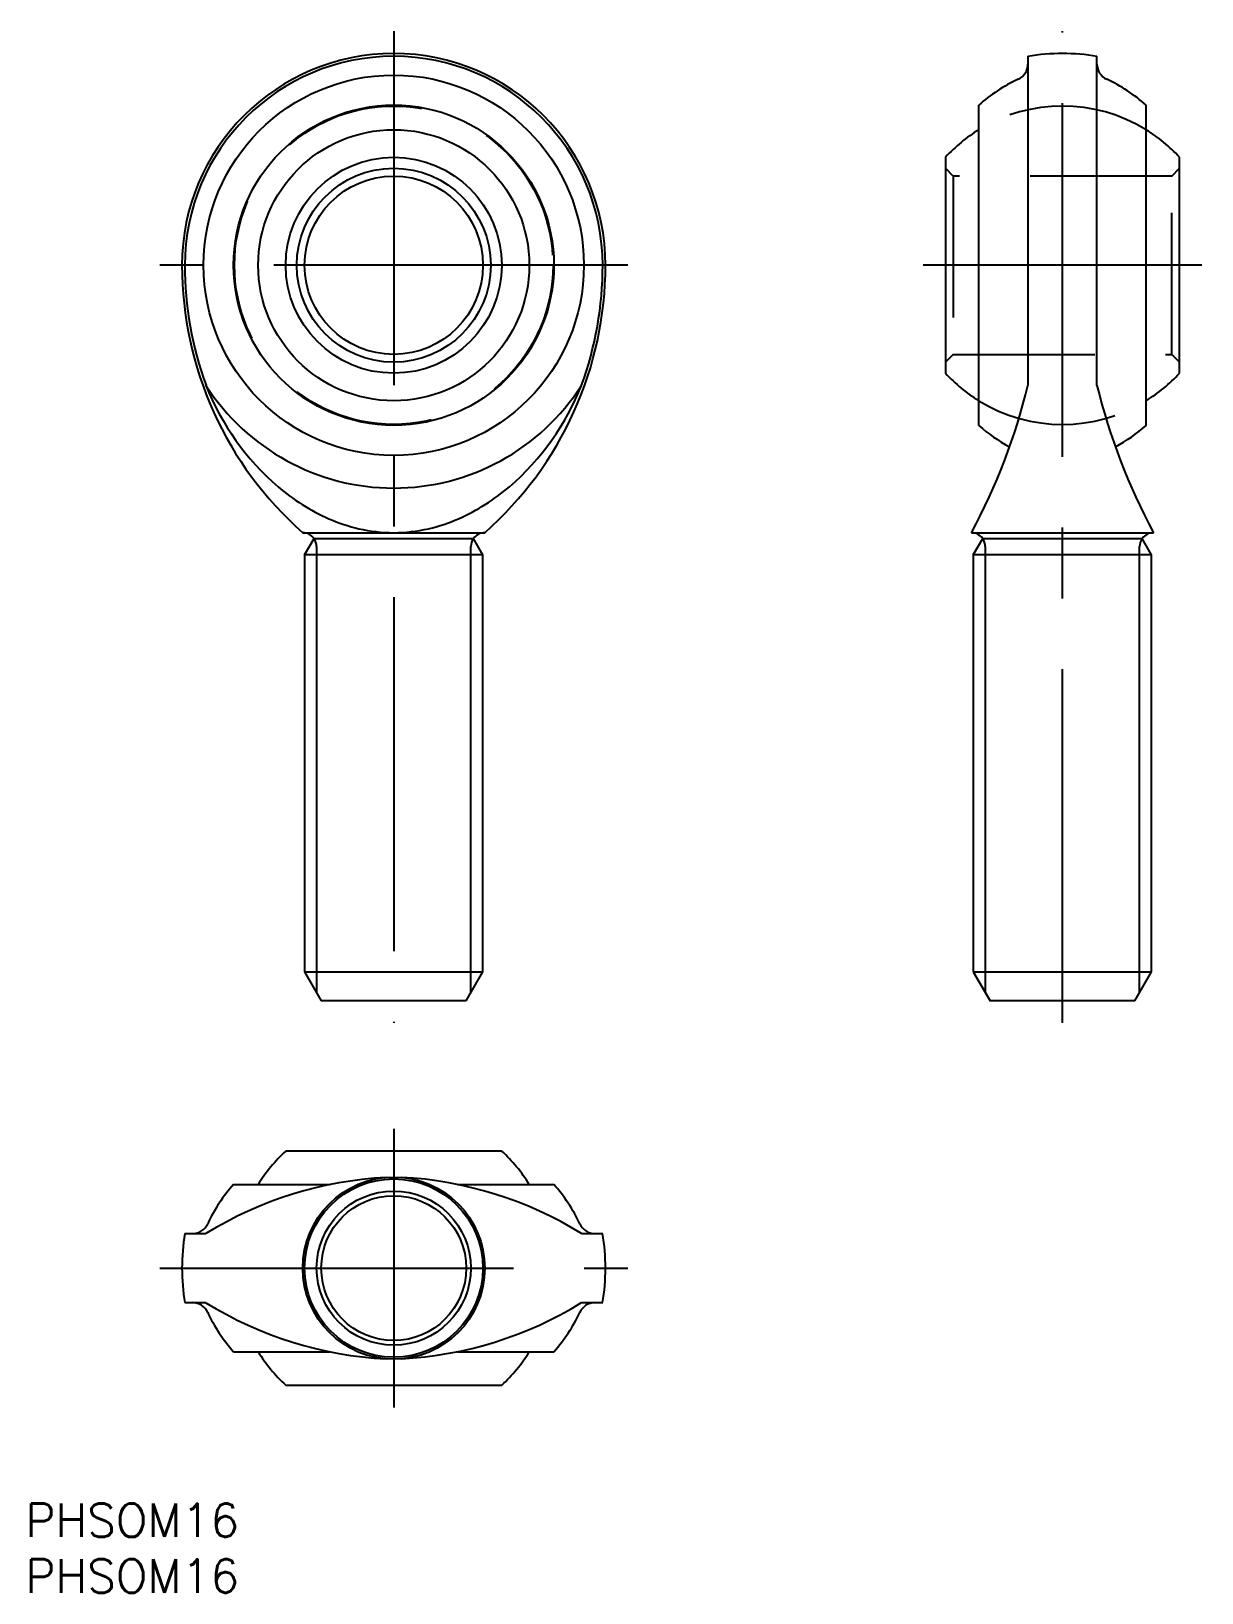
# Model space of a CAD drawing. Extents: x -33 to 73, y -29 to 111.
import ezdxf

# ---------------------------------------------------------------- set-up
doc = ezdxf.new("R2010")
doc.units = 0
doc.linetypes.add('CENTER', pattern=[50.8, 31.75, -6.35, 6.35, -6.35])
doc.linetypes.add('DASHED', pattern=[19.05, 12.7, -6.35])
doc.layers.get('0').update_dxf_attribs({"linetype": 'CONTINUOUS'})
doc.layers.add('CENTER', color=1, linetype='CENTER')
doc.styles.get("Standard").update_dxf_attribs({"font": 'txt.shx', "height": 3, "bigfont": 'bigfont.shx'})

msp = doc.modelspace()

# ---------------------------------------------------------------- linework, layer by layer
at = {"color": 7, "linetype": 'CONTINUOUS'}
for p, q in [((56.9, 108.75), (56.9, 79.22)), ((63.1, 79.22), (63.1, 108.75)), ((52.5, 75.63), (52.5, 104.37)), ((67.5, 75.63), (67.5, 104.37)), ((49.5, 99.69), (49.5, 80.31)), ((70.5, 80.31), (70.5, 99.69)), ((-8.17, 66), (8.17, 66)), ((51.83, 66), (68.17, 66)), ((-8, 64), (-7.15, 65.47)), ((-7.15, 65.47), (7.15, 65.47)), ((8, 64), (7.15, 65.47)), ((52, 64), (52.85, 65.47)), ((52.85, 65.47), (67.15, 65.47)), ((68, 64), (67.15, 65.47)), ((8, 64), (-8, 64)), ((-8, 64), (-8, 26.6)), ((8, 26.6), (8, 64)), ((52, 64), (52, 26.6)), ((68, 64), (52, 64)), ((68, 26.6), (68, 64)), ((-8, 26.6), (8, 26.6)), ((-8, 26.6), (-6.5, 24)), ((6.5, 24), (8, 26.6)), ((52, 26.6), (68, 26.6)), ((52, 26.6), (53.5, 24)), ((66.5, 24), (68, 26.6)), ((6.5, 24), (-6.5, 24)), ((66.5, 24), (53.5, 24)), ((9.69, 10.5), (-9.69, 10.5)), ((-14.37, 7.5), (-5.71, 7.5)), ((5.73, 7.5), (14.37, 7.5)), ((-18.75, 3.1), (-16.85, 3.1)), ((16.85, 3.1), (18.75, 3.1)), ((-18.75, -3.1), (-16.85, -3.1)), ((16.85, -3.1), (18.75, -3.1)), ((-14.37, -7.5), (-5.73, -7.5)), ((5.71, -7.5), (14.37, -7.5)), ((-9.69, -10.5), (9.69, -10.5))]:
    msp.add_line(p, q, dxfattribs=at)
at = {"color": 3, "linetype": 'DASHED'}
for p, q in [((50.2, 98), (49.5, 98.7)), ((69.8, 98), (70.5, 98.7)), ((50.2, 98), (50.2, 82)), ((69.8, 98), (50.2, 98)), ((69.8, 82), (69.8, 98)), ((50.2, 82), (49.5, 81.3)), ((50.2, 82), (69.8, 82)), ((69.8, 82), (70.5, 81.3))]:
    msp.add_line(p, q, dxfattribs=at)
at = {"color": 3, "linetype": 'CONTINUOUS'}
for p, q in [((-6.92, 64.75), (-6.92, 24.72)), ((6.92, 24.72), (6.92, 64.75)), ((53.08, 64.75), (53.08, 24.72)), ((66.92, 24.72), (66.92, 64.75))]:
    msp.add_line(p, q, dxfattribs=at)
at = {"color": 7, "linetype": 'CONTINUOUS'}
for centre, radius in [((0, 90), 17.06), ((0, 90), 14.37), ((0, 90), 12.16), ((0, 90), 9.69), ((0, 90), 8.7), ((0, 90), 8), ((0, 0), 8.17), ((0, 0), 8), ((0, 0), 6.5)]:
    msp.add_circle(centre, radius, dxfattribs=at)
at = {"color": 3, "linetype": 'DASHED'}
msp.add_circle((0, 90), 14.29, dxfattribs=at)
at = {"color": 3, "linetype": 'CONTINUOUS'}
msp.add_circle((0, 0), 6.92, dxfattribs=at)
at = {"color": 7, "linetype": 'CONTINUOUS'}
for centre, radius, start, end in [((0, 90), 19, 0, 180), ((0, 90), 18.75, 0, 180), ((55.4, 108.05), 1.5, 294.8083, 0), ((60, 90), 19, 80.6098, 99.3902), ((64.6, 108.05), 1.5, 180, 245.1917), ((62.02, 93.72), 14.29, 114.8083, 131.8058), ((57.98, 93.72), 14.29, 48.1942, 65.1917), ((60, 90), 14.29, 121.6638, 137.2995), ((60, 90), 14.29, 42.7005, 58.3362), ((13, 90), 32, 180, 228.5904), ((12.8, 90), 31.54, 179.9966, 199.977), ((-13, 90), 32, 311.4096, 0), ((-12.79, 90), 31.54, 340.0214, 0.005), ((60, 90), 14.29, 222.7005, 238.3362), ((60, 90), 14.29, 301.6638, 317.2995), ((0, 90), 20, 212.6079, 327.3921), ((5.08, 87.96), 23.61, 201.72, 229.0815), ((-5.08, 87.96), 23.61, 310.9185, 338.28), ((2.5, 92.48), 56, 331.7724, 346.2996), ((117.57, 92.51), 56.07, 193.7094, 208.2185), ((62.02, 86.28), 14.29, 228.1942, 241.6878), ((57.98, 86.28), 14.29, 298.3144, 311.8058), ((1.64, 84.15), 18.47, 229.4109, 246.1652), ((-1.64, 84.15), 18.47, 293.8348, 310.5891), ((-8.17, 64.75), 1.25, 35.4109, 90), ((0.34, 81.34), 15.38, 246.3832, 256.9979), ((0.01, 79.95), 13.95, 257.0136, 269.9496), ((-0.01, 79.95), 13.95, 270.0504, 282.9864), ((-0.34, 81.34), 15.38, 283.0021, 293.6168), ((8.17, 64.75), 1.25, 90, 144.5891), ((51.83, 64.75), 1.25, 35.4109, 90), ((68.17, 64.75), 1.25, 90, 144.5891), ((0, 0), 14.29, 132.7005, 148.3362), ((0, 0), 14.29, 31.6638, 47.2995), ((1.08, -25.99), 34.17, 92.9614, 121.6524), ((-3.72, -2.02), 14.29, 138.1942, 155.1917), ((-1.06, -25.91), 34.1, 58.3137, 87.0904), ((3.72, -2.02), 14.29, 24.8083, 41.8058), ((0, 0), 19, 170.6098, 189.3902), ((-18.05, 4.6), 1.5, 270, 335.1917), ((18.05, 4.6), 1.5, 204.8083, 270), ((0, 0), 19, 350.6098, 9.3902), ((-18.05, -4.6), 1.5, 24.8083, 90), ((1.06, 25.91), 34.1, 238.3137, 267.0904), ((-3.72, 2.02), 14.29, 204.8083, 221.8058), ((-1.08, 25.99), 34.17, 272.9614, 301.6524), ((3.72, 2.02), 14.29, 318.1942, 335.1917), ((18.05, -4.6), 1.5, 90, 155.1917), ((0, 0), 14.29, 211.6638, 227.2995), ((0, 0), 14.29, 312.7005, 328.3362)]:
    msp.add_arc(centre, radius, start, end, dxfattribs=at)
at = {"color": 3, "linetype": 'DASHED'}
for start, end in [(58.3362, 121.6638), (238.3362, 301.6638)]:
    msp.add_arc((60, 90), 14.29, start, end, dxfattribs=at)
at = {"color": 3, "linetype": 'CONTINUOUS'}
for centre, start, end in [((-8.17, 64.75), 0, 35.4109), ((8.17, 64.75), 144.5891, 180), ((51.83, 64.75), 0, 35.4109), ((68.17, 64.75), 144.5891, 180)]:
    msp.add_arc(centre, 1.25, start, end, dxfattribs=at)
at = {"layer": 'CENTER', "color": 1, "linetype": 'CENTER'}
for p, q in [((0, 111), (0, 22)), ((60, 22), (60, 111)), ((21, 90), (-21, 90)), ((72.5, 90), (47.5, 90)), ((0, 12.5), (0, -12.5)), ((-21, 0), (21, 0))]:
    msp.add_line(p, q, dxfattribs=at)

# ---------------------------------------------------------------- texts
at = {"color": 7, "linetype": 'CONTINUOUS'}
for p in [(-33.04, -24.13), (-33.04, -29.13)]:
    msp.add_text('PHSOM16', height=3, dxfattribs=at).set_placement(p)

doc.saveas('drawing.dxf')
